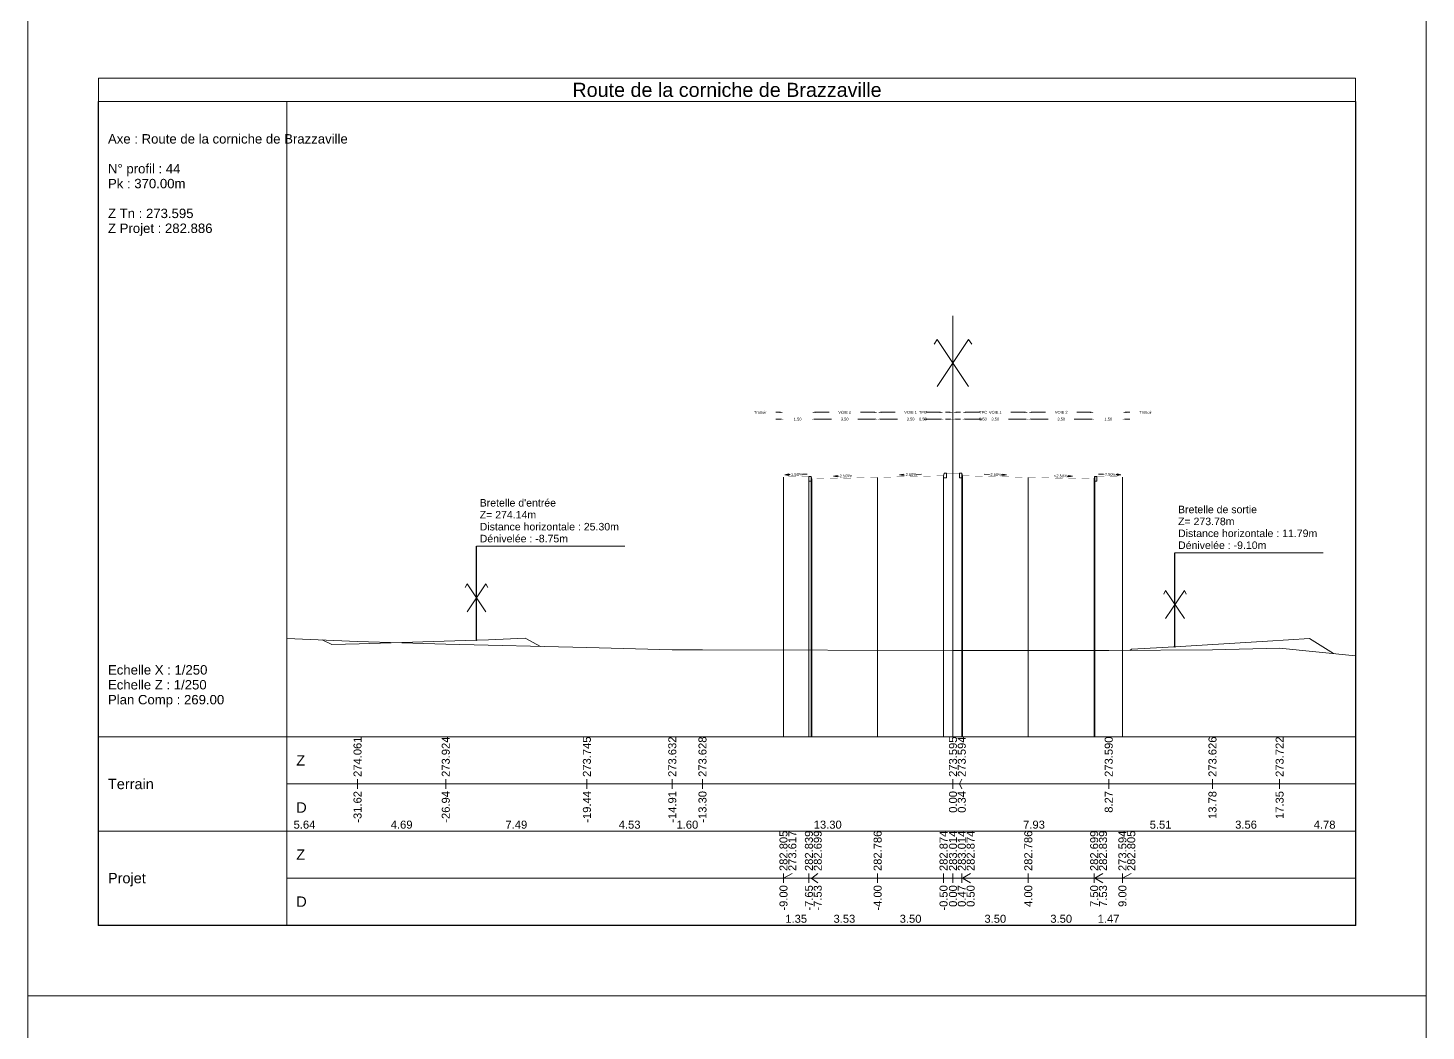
# Model space of a CAD drawing. Extents: x 0 to 74, y -372 to 1003.
# Drawn here: x 0 to 74.2, y 507.8 to 561.1 of the extents above; entities that cross this region are included whole.
import ezdxf
from ezdxf.enums import TextEntityAlignment as Align

# ---------------------------------------------------------------- set-up
doc = ezdxf.new("R2010")
doc.units = 0
doc.header["$LTSCALE"] = 2
doc.header["$PDSIZE"] = -0.004
doc.layers.get('0').update_dxf_attribs({"lineweight": 0})
for name, color, linetype, lineweight in [('Route - Profils type - Content session name', 7, 'Continuous', 0), ('Route - Profils type - PT SC CHAU TROTTOIR', 5, 'Continuous', 0), ('Route - Route de la corniche de Brazzaville - PT - Cadre_P44', 7, 'Continuous', 0), ('Route - Route de la corniche de Brazzaville - PT - Terrain_P44', 5, 'Continuous', 0)]:
    doc.layers.add(name, color=color, linetype=linetype, lineweight=lineweight)
doc.styles.add('CadreTitre', font='arial.ttf', dxfattribs={"height": 0.003})
doc.styles.add('Cotation', font='arial.ttf')
doc.styles.add('CoteHor', font='arial.ttf', dxfattribs={"height": 0.0022})
doc.styles.add('CoteHorA', font='arial.ttf', dxfattribs={"height": 0.0022})
doc.styles.add('CoteTitre', font='arial.ttf', dxfattribs={"height": 0.0017})
doc.styles.add('CoteTitreA', font='arial.ttf', dxfattribs={"height": 0.0017})
doc.styles.add('CoteVert', font='arial.ttf', dxfattribs={"height": 0.0017})
doc.styles.add('CoteVertA', font='arial.ttf', dxfattribs={"height": 0.0017})
doc.styles.add('Multi Axes', font='arial.ttf', dxfattribs={"height": 0.4})
doc.styles.add('ProfilCartouche', font='arial.ttf', dxfattribs={"height": 0.002})
doc.dimstyles.new('BRAZZAVILLE', dxfattribs={"dimtxt": 0.15, "dimasz": 0.2, "dimexe": 0.5, "dimexo": 0.5, "dimgap": 0.5, "dimtad": 0, "dimzin": 0, "dimdsep": 46, "dimtxsty": 'Cotation', "dimsah": 1, "dimcen": 0.1, "dimse1": 1, "dimse2": 1, "dimclrd": 1, "dimclre": 256, "dimclrt": 1, "dimaunit": 2, "dimazin": 0, "dimtfac": 1, "dimtdec": 4, "dimtofl": 0, "dimtmove": 0, "dimatfit": 1, "dimfxl": 1, "dimtolj": 1, "dimtzin": 0, "dimlwd": 0, "dimlwe": 0, "dimarcsym": 0})
doc.dimstyles.get("Standard").update_dxf_attribs({"dimtxt": 0.18, "dimasz": 0.18, "dimexe": 0.18, "dimexo": 0.0625, "dimgap": 0.09, "dimtad": 0, "dimtih": 1, "dimtoh": 1, "dimdec": 4, "dimzin": 0, "dimdsep": 46, "dimtxsty": 'Standard', "dimcen": 0.09, "dimadec": 0, "dimazin": 0, "dimtfac": 1, "dimtdec": 4, "dimtofl": 0, "dimtmove": 0, "dimatfit": 3, "dimfxl": 1, "dimtolj": 1, "dimtzin": 0, "dimarcsym": 0})

# ---------------------------------------------------------------- blocks, each defined once
blk = doc.blocks.new('*D243')
at = {"layer": 'Defpoints', "color": 0, "transparency": 16777216}
for p in [(48.625, 540.306), (48.625, 540.302), (49.125, 537.306)]:
    blk.add_point(p, dxfattribs=at)
at = {"layer": 'Route - Profils type - PT SC CHAU TROTTOIR', "color": 1, "lineweight": 0, "transparency": 16777216}
for p, q in [((48.425, 540.302), (48.225, 540.302)), ((49.325, 540.302), (49.525, 540.302))]:
    blk.add_line(p, q, dxfattribs=at)
at = {"layer": 'Route - Profils type - PT SC CHAU TROTTOIR', "color": 1, "transparency": 16777216}
for points in [[(48.425, 540.335), (48.425, 540.269), (48.625, 540.302)], [(49.325, 540.335), (49.325, 540.269), (49.125, 540.302)]]:
    blk.add_solid(points, dxfattribs=at)
at = {"layer": 'Route - Profils type - PT SC CHAU TROTTOIR', "color": 1, "transparency": 16777216, "insert": (47.53, 540.302), "char_height": 0.15, "attachment_point": 5, "style": 'Cotation'}
blk.add_mtext('\\A1;0.50', dxfattribs=at)
blk = doc.blocks.new('*D244')
at = {"layer": 'Defpoints', "color": 0, "transparency": 16777216}
for p in [(45.125, 540.306), (45.125, 540.302), (48.625, 540.306)]:
    blk.add_point(p, dxfattribs=at)
at = {"layer": 'Route - Profils type - PT SC CHAU TROTTOIR', "color": 1, "lineweight": 0, "transparency": 16777216}
for p, q in [((45.325, 540.302), (46.18, 540.302)), ((48.425, 540.302), (47.57, 540.302))]:
    blk.add_line(p, q, dxfattribs=at)
at = {"layer": 'Route - Profils type - PT SC CHAU TROTTOIR', "color": 1, "transparency": 16777216}
for points in [[(45.325, 540.335), (45.325, 540.269), (45.125, 540.302)], [(48.425, 540.335), (48.425, 540.269), (48.625, 540.302)]]:
    blk.add_solid(points, dxfattribs=at)
at = {"layer": 'Route - Profils type - PT SC CHAU TROTTOIR', "color": 1, "transparency": 16777216, "insert": (46.875, 540.302), "char_height": 0.15, "attachment_point": 5, "style": 'Cotation'}
blk.add_mtext('\\A1;3.50', dxfattribs=at)
blk = doc.blocks.new('*D245')
at = {"layer": 'Defpoints', "color": 0, "transparency": 16777216}
for p in [(41.625, 540.306), (41.625, 540.302), (45.125, 540.306)]:
    blk.add_point(p, dxfattribs=at)
at = {"layer": 'Route - Profils type - PT SC CHAU TROTTOIR', "color": 1, "lineweight": 0, "transparency": 16777216}
for p, q in [((41.825, 540.302), (42.68, 540.302)), ((44.925, 540.302), (44.07, 540.302))]:
    blk.add_line(p, q, dxfattribs=at)
at = {"layer": 'Route - Profils type - PT SC CHAU TROTTOIR', "color": 1, "transparency": 16777216}
for points in [[(41.825, 540.335), (41.825, 540.269), (41.625, 540.302)], [(44.925, 540.335), (44.925, 540.269), (45.125, 540.302)]]:
    blk.add_solid(points, dxfattribs=at)
at = {"layer": 'Route - Profils type - PT SC CHAU TROTTOIR', "color": 1, "transparency": 16777216, "insert": (43.375, 540.302), "char_height": 0.15, "attachment_point": 5, "style": 'Cotation'}
blk.add_mtext('\\A1;3.50', dxfattribs=at)
blk = doc.blocks.new('*D246')
at = {"layer": 'Defpoints', "color": 0, "transparency": 16777216}
for p in [(40.125, 540.306), (40.125, 540.302), (41.625, 540.306)]:
    blk.add_point(p, dxfattribs=at)
at = {"layer": 'Route - Profils type - PT SC CHAU TROTTOIR', "color": 1, "lineweight": 0, "transparency": 16777216}
for p, q in [((39.925, 540.302), (39.725, 540.302)), ((41.825, 540.302), (42.025, 540.302))]:
    blk.add_line(p, q, dxfattribs=at)
at = {"layer": 'Route - Profils type - PT SC CHAU TROTTOIR', "color": 1, "transparency": 16777216}
for points in [[(39.925, 540.335), (39.925, 540.269), (40.125, 540.302)], [(41.825, 540.335), (41.825, 540.269), (41.625, 540.302)]]:
    blk.add_solid(points, dxfattribs=at)
at = {"layer": 'Route - Profils type - PT SC CHAU TROTTOIR', "color": 1, "transparency": 16777216, "insert": (40.875, 540.302), "char_height": 0.15, "attachment_point": 5, "style": 'Cotation'}
blk.add_mtext('\\A1;1.50', dxfattribs=at)
blk = doc.blocks.new('*D247')
at = {"layer": 'Defpoints', "color": 0, "transparency": 16777216}
for p in [(48.625, 540.665), (48.625, 540.106), (49.125, 537.306)]:
    blk.add_point(p, dxfattribs=at)
at = {"layer": 'Route - Profils type - PT SC CHAU TROTTOIR', "color": 1, "lineweight": 0, "transparency": 16777216}
for p, q in [((48.425, 540.665), (48.225, 540.665)), ((49.325, 540.665), (49.525, 540.665))]:
    blk.add_line(p, q, dxfattribs=at)
at = {"layer": 'Route - Profils type - PT SC CHAU TROTTOIR', "color": 1, "transparency": 16777216}
for points in [[(48.425, 540.699), (48.425, 540.632), (48.625, 540.665)], [(49.325, 540.699), (49.325, 540.632), (49.125, 540.665)]]:
    blk.add_solid(points, dxfattribs=at)
at = {"layer": 'Route - Profils type - PT SC CHAU TROTTOIR', "color": 1, "transparency": 16777216, "insert": (47.522, 540.665), "char_height": 0.15, "attachment_point": 5, "style": 'Cotation'}
blk.add_mtext('\\A1;TPC', dxfattribs=at)
blk = doc.blocks.new('*D248')
at = {"layer": 'Defpoints', "color": 0, "transparency": 16777216}
for p in [(45.125, 540.665), (45.125, 540.306), (48.625, 540.106)]:
    blk.add_point(p, dxfattribs=at)
at = {"layer": 'Route - Profils type - PT SC CHAU TROTTOIR', "color": 1, "lineweight": 0, "transparency": 16777216}
for p, q in [((45.325, 540.665), (46.057, 540.665)), ((48.425, 540.665), (47.693, 540.665))]:
    blk.add_line(p, q, dxfattribs=at)
at = {"layer": 'Route - Profils type - PT SC CHAU TROTTOIR', "color": 1, "transparency": 16777216}
for points in [[(45.325, 540.699), (45.325, 540.632), (45.125, 540.665)], [(48.425, 540.699), (48.425, 540.632), (48.625, 540.665)]]:
    blk.add_solid(points, dxfattribs=at)
at = {"layer": 'Route - Profils type - PT SC CHAU TROTTOIR', "color": 1, "transparency": 16777216, "insert": (46.875, 540.665), "char_height": 0.15, "attachment_point": 5, "style": 'Cotation'}
blk.add_mtext('\\A1;VOIE 1', dxfattribs=at)
blk = doc.blocks.new('*D249')
at = {"layer": 'Defpoints', "color": 0, "transparency": 16777216}
for p in [(41.625, 540.665), (41.625, 540.306), (45.125, 540.306)]:
    blk.add_point(p, dxfattribs=at)
at = {"layer": 'Route - Profils type - PT SC CHAU TROTTOIR', "color": 1, "lineweight": 0, "transparency": 16777216}
for p, q in [((41.825, 540.665), (42.543, 540.665)), ((44.925, 540.665), (44.207, 540.665))]:
    blk.add_line(p, q, dxfattribs=at)
at = {"layer": 'Route - Profils type - PT SC CHAU TROTTOIR', "color": 1, "transparency": 16777216}
for points in [[(41.825, 540.699), (41.825, 540.632), (41.625, 540.665)], [(44.925, 540.699), (44.925, 540.632), (45.125, 540.665)]]:
    blk.add_solid(points, dxfattribs=at)
at = {"layer": 'Route - Profils type - PT SC CHAU TROTTOIR', "color": 1, "transparency": 16777216, "insert": (43.375, 540.665), "char_height": 0.15, "attachment_point": 5, "style": 'Cotation'}
blk.add_mtext('\\A1;VOIE 2', dxfattribs=at)
blk = doc.blocks.new('*D250')
at = {"layer": 'Defpoints', "color": 0, "transparency": 16777216}
for p in [(40.125, 540.665), (40.125, 540.306), (41.625, 540.306)]:
    blk.add_point(p, dxfattribs=at)
at = {"layer": 'Route - Profils type - PT SC CHAU TROTTOIR', "color": 1, "lineweight": 0, "transparency": 16777216}
for p, q in [((39.925, 540.665), (39.725, 540.665)), ((41.825, 540.665), (42.025, 540.665))]:
    blk.add_line(p, q, dxfattribs=at)
at = {"layer": 'Route - Profils type - PT SC CHAU TROTTOIR', "color": 1, "transparency": 16777216}
for points in [[(39.925, 540.699), (39.925, 540.632), (40.125, 540.665)], [(41.825, 540.699), (41.825, 540.632), (41.625, 540.665)]]:
    blk.add_solid(points, dxfattribs=at)
at = {"layer": 'Route - Profils type - PT SC CHAU TROTTOIR', "color": 1, "transparency": 16777216, "insert": (38.894, 540.665), "char_height": 0.15, "attachment_point": 5, "style": 'Cotation'}
blk.add_mtext('\\A1;Trottoir', dxfattribs=at)
blk = doc.blocks.new('MENSURA_COTEPENTE_81')
at = {"layer": 'Route - Profils type - PT SC CHAU TROTTOIR', "linetype": 'Continuous', "lineweight": 0}
blk.add_hatch(color=1, dxfattribs=at).paths.add_polyline_path([(0.18593, -1.98944), (0.18513, -1.98932), (0.18592, -1.98916)])
at = {"layer": 'Route - Profils type - PT SC CHAU TROTTOIR', "color": 1, "linetype": 'Continuous', "lineweight": 0}
for p, q in [((0.18592, -1.9893), (0.18616, -1.98929)), ((0.18881, -1.98923), (0.18985, -1.9892))]:
    blk.add_line(p, q, dxfattribs=at)
at = {"layer": 'Route - Profils type - PT SC CHAU TROTTOIR', "color": 1, "linetype": 'Continuous', "lineweight": 0, "flags": 128}
blk.add_lwpolyline([(0.18593, -1.98944), (0.18513, -1.98932), (0.18592, -1.98916), (0.18593, -1.98944)], close=True, dxfattribs=at)
at = {"layer": 'Route - Profils type - PT SC CHAU TROTTOIR', "color": 1, "style": 'Cotation'}
blk.add_text('-2.50%', height=0.0006, rotation=-358.5679, dxfattribs=at).set_placement((0.18749, -1.98926), align=Align.MIDDLE_CENTER)
blk = doc.blocks.new('MENSURA_COTEPENTE_82')
at = {"layer": 'Route - Profils type - PT SC CHAU TROTTOIR', "linetype": 'Continuous', "lineweight": 0}
blk.add_hatch(color=1, dxfattribs=at).paths.add_polyline_path([(0.17193, -1.98972), (0.17112, -1.9896), (0.17192, -1.98944)])
at = {"layer": 'Route - Profils type - PT SC CHAU TROTTOIR', "color": 1, "linetype": 'Continuous', "lineweight": 0}
for p, q in [((0.17192, -1.98958), (0.17216, -1.98958)), ((0.17481, -1.98951), (0.17492, -1.98951))]:
    blk.add_line(p, q, dxfattribs=at)
at = {"layer": 'Route - Profils type - PT SC CHAU TROTTOIR', "color": 1, "linetype": 'Continuous', "lineweight": 0, "flags": 128}
blk.add_lwpolyline([(0.17193, -1.98972), (0.17112, -1.9896), (0.17192, -1.98944), (0.17193, -1.98972)], close=True, dxfattribs=at)
at = {"layer": 'Route - Profils type - PT SC CHAU TROTTOIR', "color": 1, "style": 'Cotation'}
blk.add_text('-2.50%', height=0.0006, rotation=-358.5679, dxfattribs=at).set_placement((0.17349, -1.98954), align=Align.MIDDLE_CENTER)
blk = doc.blocks.new('MENSURA_COTEPENTE_83')
at = {"layer": 'Route - Profils type - PT SC CHAU TROTTOIR', "linetype": 'Continuous', "lineweight": 0}
blk.add_hatch(color=1, dxfattribs=at).paths.add_polyline_path([(0.16163, -1.98942), (0.16082, -1.98929), (0.16162, -1.98913)])
at = {"layer": 'Route - Profils type - PT SC CHAU TROTTOIR', "color": 1, "linetype": 'Continuous', "lineweight": 0}
for p, q in [((0.16162, -1.98927), (0.16186, -1.98927)), ((0.16451, -1.9892), (0.16555, -1.98918))]:
    blk.add_line(p, q, dxfattribs=at)
at = {"layer": 'Route - Profils type - PT SC CHAU TROTTOIR', "color": 1, "linetype": 'Continuous', "lineweight": 0, "flags": 128}
blk.add_lwpolyline([(0.16163, -1.98942), (0.16082, -1.98929), (0.16162, -1.98913), (0.16163, -1.98942)], close=True, dxfattribs=at)
at = {"layer": 'Route - Profils type - PT SC CHAU TROTTOIR', "color": 1, "style": 'Cotation'}
blk.add_text('-2.50%', height=0.0006, rotation=-358.5679, dxfattribs=at).set_placement((0.16319, -1.98924), align=Align.MIDDLE_CENTER)
blk = doc.blocks.new('T2__mirroredMSX', base_point=(-6.713, 11.473))
at = {"linetype": 'Continuous', "flags": 128}
blk.add_lwpolyline([(-6.837, 11.703), (-6.863, 11.583), (-6.863, 11.473), (-6.713, 11.473), (-6.713, 11.723), (-6.818, 11.719, 0.339869)], format="xyb", close=True, dxfattribs=at)
blk = doc.blocks.new('T2', base_point=(-6.713, 11.473))
at = {"linetype": 'Continuous', "flags": 128}
blk.add_lwpolyline([(-6.837, 11.703), (-6.863, 11.583), (-6.863, 11.473), (-6.713, 11.473), (-6.713, 11.723), (-6.818, 11.719, 0.339869)], format="xyb", close=True, dxfattribs=at)
blk = doc.blocks.new('*D254')
at = {"layer": 'Defpoints', "color": 0, "transparency": 16777216}
for p in [(49.625, 540.306), (49.625, 540.302), (49.125, 537.306)]:
    blk.add_point(p, dxfattribs=at)
at = {"layer": 'Route - Profils type - PT SC CHAU TROTTOIR', "color": 1, "lineweight": 0, "transparency": 16777216}
for p, q in [((48.925, 540.302), (48.725, 540.302)), ((49.825, 540.302), (50.025, 540.302))]:
    blk.add_line(p, q, dxfattribs=at)
at = {"layer": 'Route - Profils type - PT SC CHAU TROTTOIR', "color": 1, "transparency": 16777216}
for points in [[(48.925, 540.335), (48.925, 540.269), (49.125, 540.302)], [(49.825, 540.335), (49.825, 540.269), (49.625, 540.302)]]:
    blk.add_solid(points, dxfattribs=at)
at = {"layer": 'Route - Profils type - PT SC CHAU TROTTOIR', "color": 1, "transparency": 16777216, "insert": (50.72, 540.302), "char_height": 0.15, "attachment_point": 5, "style": 'Cotation'}
blk.add_mtext('\\A1;0.50', dxfattribs=at)
blk = doc.blocks.new('*D255')
at = {"layer": 'Defpoints', "color": 0, "transparency": 16777216}
for p in [(49.625, 540.306), (53.125, 540.306), (53.125, 540.302)]:
    blk.add_point(p, dxfattribs=at)
at = {"layer": 'Route - Profils type - PT SC CHAU TROTTOIR', "color": 1, "lineweight": 0, "transparency": 16777216}
for p, q in [((49.825, 540.302), (50.68, 540.302)), ((52.925, 540.302), (52.07, 540.302))]:
    blk.add_line(p, q, dxfattribs=at)
at = {"layer": 'Route - Profils type - PT SC CHAU TROTTOIR', "color": 1, "transparency": 16777216}
for points in [[(49.825, 540.335), (49.825, 540.269), (49.625, 540.302)], [(52.925, 540.335), (52.925, 540.269), (53.125, 540.302)]]:
    blk.add_solid(points, dxfattribs=at)
at = {"layer": 'Route - Profils type - PT SC CHAU TROTTOIR', "color": 1, "transparency": 16777216, "insert": (51.375, 540.302), "char_height": 0.15, "attachment_point": 5, "style": 'Cotation'}
blk.add_mtext('\\A1;3.50', dxfattribs=at)
blk = doc.blocks.new('*D256')
at = {"layer": 'Defpoints', "color": 0, "transparency": 16777216}
for p in [(53.125, 540.306), (56.625, 540.306), (56.625, 540.302)]:
    blk.add_point(p, dxfattribs=at)
at = {"layer": 'Route - Profils type - PT SC CHAU TROTTOIR', "color": 1, "lineweight": 0, "transparency": 16777216}
for p, q in [((53.325, 540.302), (54.18, 540.302)), ((56.425, 540.302), (55.57, 540.302))]:
    blk.add_line(p, q, dxfattribs=at)
at = {"layer": 'Route - Profils type - PT SC CHAU TROTTOIR', "color": 1, "transparency": 16777216}
for points in [[(53.325, 540.335), (53.325, 540.269), (53.125, 540.302)], [(56.425, 540.335), (56.425, 540.269), (56.625, 540.302)]]:
    blk.add_solid(points, dxfattribs=at)
at = {"layer": 'Route - Profils type - PT SC CHAU TROTTOIR', "color": 1, "transparency": 16777216, "insert": (54.875, 540.302), "char_height": 0.15, "attachment_point": 5, "style": 'Cotation'}
blk.add_mtext('\\A1;3.50', dxfattribs=at)
blk = doc.blocks.new('*D257')
at = {"layer": 'Defpoints', "color": 0, "transparency": 16777216}
for p in [(56.625, 540.306), (58.125, 540.306), (58.125, 540.302)]:
    blk.add_point(p, dxfattribs=at)
at = {"layer": 'Route - Profils type - PT SC CHAU TROTTOIR', "color": 1, "lineweight": 0, "transparency": 16777216}
for p, q in [((56.425, 540.302), (56.225, 540.302)), ((58.325, 540.302), (58.525, 540.302))]:
    blk.add_line(p, q, dxfattribs=at)
at = {"layer": 'Route - Profils type - PT SC CHAU TROTTOIR', "color": 1, "transparency": 16777216}
for points in [[(56.425, 540.335), (56.425, 540.269), (56.625, 540.302)], [(58.325, 540.335), (58.325, 540.269), (58.125, 540.302)]]:
    blk.add_solid(points, dxfattribs=at)
at = {"layer": 'Route - Profils type - PT SC CHAU TROTTOIR', "color": 1, "transparency": 16777216, "insert": (57.375, 540.302), "char_height": 0.15, "attachment_point": 5, "style": 'Cotation'}
blk.add_mtext('\\A1;1.50', dxfattribs=at)
blk = doc.blocks.new('*D258')
at = {"layer": 'Defpoints', "color": 0, "transparency": 16777216}
for p in [(49.625, 540.665), (49.625, 540.106), (49.125, 537.306)]:
    blk.add_point(p, dxfattribs=at)
at = {"layer": 'Route - Profils type - PT SC CHAU TROTTOIR', "color": 1, "lineweight": 0, "transparency": 16777216}
for p, q in [((48.925, 540.665), (48.725, 540.665)), ((49.825, 540.665), (50.025, 540.665))]:
    blk.add_line(p, q, dxfattribs=at)
at = {"layer": 'Route - Profils type - PT SC CHAU TROTTOIR', "color": 1, "transparency": 16777216}
for points in [[(48.925, 540.699), (48.925, 540.632), (49.125, 540.665)], [(49.825, 540.699), (49.825, 540.632), (49.625, 540.665)]]:
    blk.add_solid(points, dxfattribs=at)
at = {"layer": 'Route - Profils type - PT SC CHAU TROTTOIR', "color": 1, "transparency": 16777216, "insert": (50.728, 540.665), "char_height": 0.15, "attachment_point": 5, "style": 'Cotation'}
blk.add_mtext('\\A1;TPC', dxfattribs=at)
blk = doc.blocks.new('*D259')
at = {"layer": 'Defpoints', "color": 0, "transparency": 16777216}
for p in [(53.125, 540.665), (49.625, 540.106), (53.125, 540.306)]:
    blk.add_point(p, dxfattribs=at)
at = {"layer": 'Route - Profils type - PT SC CHAU TROTTOIR', "color": 1, "lineweight": 0, "transparency": 16777216}
for p, q in [((49.825, 540.665), (50.557, 540.665)), ((52.925, 540.665), (52.193, 540.665))]:
    blk.add_line(p, q, dxfattribs=at)
at = {"layer": 'Route - Profils type - PT SC CHAU TROTTOIR', "color": 1, "transparency": 16777216}
for points in [[(49.825, 540.699), (49.825, 540.632), (49.625, 540.665)], [(52.925, 540.699), (52.925, 540.632), (53.125, 540.665)]]:
    blk.add_solid(points, dxfattribs=at)
at = {"layer": 'Route - Profils type - PT SC CHAU TROTTOIR', "color": 1, "transparency": 16777216, "insert": (51.375, 540.665), "char_height": 0.15, "attachment_point": 5, "style": 'Cotation'}
blk.add_mtext('\\A1;VOIE 1', dxfattribs=at)
blk = doc.blocks.new('*D260')
at = {"layer": 'Defpoints', "color": 0, "transparency": 16777216}
for p in [(56.625, 540.665), (53.125, 540.306), (56.625, 540.306)]:
    blk.add_point(p, dxfattribs=at)
at = {"layer": 'Route - Profils type - PT SC CHAU TROTTOIR', "color": 1, "lineweight": 0, "transparency": 16777216}
for p, q in [((53.325, 540.665), (54.043, 540.665)), ((56.425, 540.665), (55.707, 540.665))]:
    blk.add_line(p, q, dxfattribs=at)
at = {"layer": 'Route - Profils type - PT SC CHAU TROTTOIR', "color": 1, "transparency": 16777216}
for points in [[(53.325, 540.699), (53.325, 540.632), (53.125, 540.665)], [(56.425, 540.699), (56.425, 540.632), (56.625, 540.665)]]:
    blk.add_solid(points, dxfattribs=at)
at = {"layer": 'Route - Profils type - PT SC CHAU TROTTOIR', "color": 1, "transparency": 16777216, "insert": (54.875, 540.665), "char_height": 0.15, "attachment_point": 5, "style": 'Cotation'}
blk.add_mtext('\\A1;VOIE 2', dxfattribs=at)
blk = doc.blocks.new('*D261')
at = {"layer": 'Defpoints', "color": 0, "transparency": 16777216}
for p in [(58.125, 540.665), (56.625, 540.306), (58.125, 540.306)]:
    blk.add_point(p, dxfattribs=at)
at = {"layer": 'Route - Profils type - PT SC CHAU TROTTOIR', "color": 1, "lineweight": 0, "transparency": 16777216}
for p, q in [((56.425, 540.665), (56.225, 540.665)), ((58.325, 540.665), (58.525, 540.665))]:
    blk.add_line(p, q, dxfattribs=at)
at = {"layer": 'Route - Profils type - PT SC CHAU TROTTOIR', "color": 1, "transparency": 16777216}
for points in [[(56.425, 540.699), (56.425, 540.632), (56.625, 540.665)], [(58.325, 540.699), (58.325, 540.632), (58.125, 540.665)]]:
    blk.add_solid(points, dxfattribs=at)
at = {"layer": 'Route - Profils type - PT SC CHAU TROTTOIR', "color": 1, "transparency": 16777216, "insert": (59.356, 540.665), "char_height": 0.15, "attachment_point": 5, "style": 'Cotation'}
blk.add_mtext('\\A1;Trottoir', dxfattribs=at)
blk = doc.blocks.new('MENSURA_COTEPENTE_84')
at = {"layer": 'Route - Profils type - PT SC CHAU TROTTOIR', "linetype": 'Continuous', "lineweight": 0}
blk.add_hatch(color=1, dxfattribs=at).paths.add_polyline_path([(0.20707, -1.98944), (0.20787, -1.98932), (0.20708, -1.98916)])
at = {"layer": 'Route - Profils type - PT SC CHAU TROTTOIR', "color": 1, "linetype": 'Continuous', "lineweight": 0}
for p, q in [((0.20419, -1.98923), (0.20315, -1.9892)), ((0.20708, -1.9893), (0.20684, -1.98929))]:
    blk.add_line(p, q, dxfattribs=at)
at = {"layer": 'Route - Profils type - PT SC CHAU TROTTOIR', "color": 1, "linetype": 'Continuous', "lineweight": 0, "flags": 128}
blk.add_lwpolyline([(0.20707, -1.98944), (0.20787, -1.98932), (0.20708, -1.98916), (0.20707, -1.98944)], close=True, dxfattribs=at)
at = {"layer": 'Route - Profils type - PT SC CHAU TROTTOIR', "color": 1, "style": 'Cotation'}
blk.add_text('-2.50%', height=0.0006, rotation=358.5679, dxfattribs=at).set_placement((0.20551, -1.98926), align=Align.MIDDLE_CENTER)
blk = doc.blocks.new('MENSURA_COTEPENTE_85')
at = {"layer": 'Route - Profils type - PT SC CHAU TROTTOIR', "linetype": 'Continuous', "lineweight": 0}
blk.add_hatch(color=1, dxfattribs=at).paths.add_polyline_path([(0.22107, -1.98972), (0.22188, -1.9896), (0.22108, -1.98944)])
at = {"layer": 'Route - Profils type - PT SC CHAU TROTTOIR', "color": 1, "linetype": 'Continuous', "lineweight": 0}
for p, q in [((0.21819, -1.98951), (0.21808, -1.98951)), ((0.22108, -1.98958), (0.22084, -1.98958))]:
    blk.add_line(p, q, dxfattribs=at)
at = {"layer": 'Route - Profils type - PT SC CHAU TROTTOIR', "color": 1, "linetype": 'Continuous', "lineweight": 0, "flags": 128}
blk.add_lwpolyline([(0.22107, -1.98972), (0.22188, -1.9896), (0.22108, -1.98944), (0.22107, -1.98972)], close=True, dxfattribs=at)
at = {"layer": 'Route - Profils type - PT SC CHAU TROTTOIR', "color": 1, "style": 'Cotation'}
blk.add_text('-2.50%', height=0.0006, rotation=358.5679, dxfattribs=at).set_placement((0.21951, -1.98954), align=Align.MIDDLE_CENTER)
blk = doc.blocks.new('MENSURA_COTEPENTE_86')
at = {"layer": 'Route - Profils type - PT SC CHAU TROTTOIR', "linetype": 'Continuous', "lineweight": 0}
blk.add_hatch(color=1, dxfattribs=at).paths.add_polyline_path([(0.23137, -1.98942), (0.23218, -1.98929), (0.23138, -1.98913)])
at = {"layer": 'Route - Profils type - PT SC CHAU TROTTOIR', "color": 1, "linetype": 'Continuous', "lineweight": 0}
for p, q in [((0.22849, -1.9892), (0.22745, -1.98918)), ((0.23138, -1.98927), (0.23114, -1.98927))]:
    blk.add_line(p, q, dxfattribs=at)
at = {"layer": 'Route - Profils type - PT SC CHAU TROTTOIR', "color": 1, "linetype": 'Continuous', "lineweight": 0, "flags": 128}
blk.add_lwpolyline([(0.23137, -1.98942), (0.23218, -1.98929), (0.23138, -1.98913), (0.23137, -1.98942)], close=True, dxfattribs=at)
at = {"layer": 'Route - Profils type - PT SC CHAU TROTTOIR', "color": 1, "style": 'Cotation'}
blk.add_text('-2.50%', height=0.0006, rotation=358.5679, dxfattribs=at).set_placement((0.22981, -1.98924), align=Align.MIDDLE_CENTER)
blk = doc.blocks.new('MENSURA_LEADER87', base_point=(0.24367, -2.00586))
at = {"layer": 'Route - Profils type - Content session name'}
blk.add_line((0.24367, -2.00586), (0.27514, -2.00586), dxfattribs=at)
at = {"layer": 'Route - Profils type - Content session name', "style": 'Multi Axes'}
for s, p in [('Bretelle de sortie', (0.24433, -1.99586)), ('Z= 273.78m', (0.24433, -1.9984)), ('Distance horizontale : 11.79m', (0.24433, -2.00093)), ('Dénivelée : -9.10m', (0.24433, -2.00346))]:
    blk.add_text(s, height=0.0016, dxfattribs=at).set_placement(p, align=Align.TOP_LEFT)
blk = doc.blocks.new('MENSURA_LEADER88', base_point=(0.0953, -2.00445))
at = {"layer": 'Route - Profils type - Content session name'}
blk.add_line((0.0953, -2.00445), (0.12677, -2.00445), dxfattribs=at)
at = {"layer": 'Route - Profils type - Content session name', "style": 'Multi Axes'}
for s, p in [("Bretelle d'entrée", (0.09597, -1.99445)), ('Z= 274.14m', (0.09597, -1.99698)), ('Distance horizontale : 25.30m', (0.09597, -1.99952)), ('Dénivelée : -8.75m', (0.09597, -2.00205))]:
    blk.add_text(s, height=0.0016, dxfattribs=at).set_placement(p, align=Align.TOP_LEFT)

msp = doc.modelspace()

# ---------------------------------------------------------------- linework, layer by layer
at = {"flags": 128}
for points in [[(0, 509.67), (0, 562.17), (74.25, 562.17), (74.25, 509.67)], [(3.75, 513.42), (3.75, 558.42), (70.5, 558.42), (70.5, 513.42)], [(0, 457.17), (0, 509.67), (74.25, 509.67), (74.25, 457.17)]]:
    msp.add_lwpolyline(points, close=True, dxfattribs=at)
at = {"layer": 'Route - Profils type - Content session name'}
for p, q in [((23.825, 528.557), (23.825, 532.057)), ((60.916, 528.204), (60.916, 531.704)), ((23.225, 531.357), (23.325, 531.557)), ((23.325, 531.557), (24.325, 530.057)), ((24.325, 531.557), (23.325, 530.057)), ((24.425, 531.357), (24.325, 531.557)), ((60.316, 531.004), (60.416, 531.204)), ((60.416, 531.204), (61.416, 529.704)), ((61.416, 531.204), (60.416, 529.704)), ((61.516, 531.004), (61.416, 531.204))]:
    msp.add_line(p, q, dxfattribs=at)
at = {"layer": 'Route - Profils type - Content session name', "color": 251, "linetype": 'Continuous', "flags": 128}
for points in [[(15.627, 528.569), (16.134, 528.324), (17.584, 528.363), (23.8, 528.56), (23.825, 528.557), (24.45, 528.585), (26.399, 528.661), (27.227, 528.224)], [(58.513, 528.018), (58.606, 528.074), (60.274, 528.173), (60.83, 528.206), (60.916, 528.204), (65.834, 528.507), (68.054, 528.641), (69.344, 527.843)]]:
    msp.add_lwpolyline(points, dxfattribs=at)
at = {"layer": 'Route - Profils type - Content session name'}
for p in [(23.825, 528.557), (60.916, 528.204)]:
    msp.add_point(p, dxfattribs=at)
at = {"layer": 'Route - Profils type - PT SC CHAU TROTTOIR', "color": 1, "linetype": 'Continuous', "flags": 128}
for points in [[(49.125, 537.434, 0.01, 0.01, 0), (48.775, 537.434, 0.01, 0.01, 0), (48.655, 537.434, 0.01, 0.01, 0), (48.625, 537.294, 0.01, 0.01, 0), (45.125, 537.206, 0.01, 0.01, 0), (41.625, 537.119, 0.01, 0.01, 0), (41.595, 537.259, 0.01, 0.01, 0), (41.475, 537.259, 0.01, 0.01, 0), (40.125, 537.225, 0.01, 0.01, 0), (40.125, 528.037, 0.01, 0.01, 0)], [(49.125, 537.434, 0.01, 0.01, 0), (49.475, 537.434, 0.01, 0.01, 0), (49.595, 537.434, 0.01, 0.01, 0), (49.625, 537.294, 0.01, 0.01, 0), (53.125, 537.206, 0.01, 0.01, 0), (56.625, 537.119, 0.01, 0.01, 0), (56.655, 537.259, 0.01, 0.01, 0), (56.775, 537.259, 0.01, 0.01, 0), (58.125, 537.225, 0.01, 0.01, 0), (58.125, 528.014, 0.01, 0.01, 0)]]:
    msp.add_lwpolyline(points, format="xyseb", dxfattribs=at)
at = {"layer": 'Route - Route de la corniche de Brazzaville - PT - Cadre_P44', "color": 7, "linetype": 'Continuous'}
for p, q in [((13.75, 557.17), (13.75, 513.42)), ((49.125, 540.789), (49.125, 545.789)), ((48.125, 544.289), (48.292, 544.539)), ((49.958, 542.039), (48.292, 544.539)), ((48.292, 542.039), (49.958, 544.539)), ((50.125, 544.289), (49.958, 544.539)), ((49.125, 523.42), (49.125, 540.789)), ((40.125, 523.42), (40.125, 537.225)), ((40.125, 523.42), (40.125, 537.225)), ((41.475, 523.42), (41.475, 537.259)), ((41.475, 523.42), (41.475, 537.259)), ((41.595, 523.42), (41.595, 537.259)), ((41.625, 523.42), (41.625, 537.119)), ((45.125, 523.42), (45.125, 537.206)), ((45.125, 523.42), (45.125, 537.206)), ((48.625, 523.42), (48.625, 537.294)), ((48.625, 523.42), (48.625, 537.294)), ((49.125, 523.42), (49.125, 537.434)), ((49.125, 523.42), (49.125, 537.434)), ((49.595, 523.42), (49.595, 537.434)), ((49.595, 523.42), (49.595, 537.434)), ((49.625, 523.42), (49.625, 537.294)), ((49.625, 523.42), (49.625, 537.294)), ((53.125, 523.42), (53.125, 537.206)), ((53.125, 523.42), (53.125, 537.206)), ((56.625, 523.42), (56.625, 537.119)), ((56.625, 523.42), (56.625, 537.119)), ((56.655, 523.42), (56.655, 537.259)), ((56.655, 523.42), (56.655, 537.259)), ((58.125, 523.42), (58.125, 537.225)), ((40.125, 523.42), (40.125, 528.037)), ((58.125, 523.42), (58.125, 528.014)), ((58.125, 523.42), (58.125, 528.014)), ((70.5, 523.42), (3.75, 523.42)), ((70.5, 520.92), (13.75, 520.92)), ((70.5, 518.42), (3.75, 518.42)), ((70.5, 518.42), (3.75, 518.42)), ((70.5, 518.42), (3.75, 518.42)), ((70.5, 518.42), (3.75, 518.42)), ((70.5, 518.42), (3.75, 518.42)), ((70.5, 518.42), (3.75, 518.42)), ((70.5, 518.42), (3.75, 518.42)), ((40.125, 516.17), (40.125, 515.92)), ((40.593, 516.17), (40.125, 515.92)), ((41.475, 516.17), (41.475, 515.92)), ((41.943, 516.17), (41.625, 515.92)), ((45.125, 516.17), (45.125, 515.92)), ((48.625, 516.17), (48.625, 515.92)), ((49.125, 516.17), (49.125, 515.92)), ((49.595, 516.17), (49.595, 515.92)), ((50.063, 516.17), (49.625, 515.92)), ((53.125, 516.17), (53.125, 515.92)), ((56.625, 516.17), (56.625, 515.92)), ((57.093, 516.17), (56.655, 515.92)), ((58.125, 516.17), (58.125, 515.92)), ((58.593, 516.17), (58.125, 515.92)), ((70.5, 515.92), (13.75, 515.92)), ((40.125, 515.67), (40.125, 515.92)), ((41.475, 515.67), (41.475, 515.92)), ((41.943, 515.67), (41.595, 515.92)), ((45.125, 515.67), (45.125, 515.92)), ((48.625, 515.67), (48.625, 515.92)), ((49.125, 515.67), (49.125, 515.92)), ((49.595, 515.67), (49.595, 515.92)), ((50.063, 515.67), (49.625, 515.92)), ((53.125, 515.67), (53.125, 515.92)), ((56.625, 515.67), (56.625, 515.92)), ((57.093, 515.67), (56.655, 515.92)), ((58.125, 515.67), (58.125, 515.92)), ((70.5, 513.42), (3.75, 513.42)), ((70.5, 513.42), (3.75, 513.42)), ((70.5, 513.42), (3.75, 513.42)), ((70.5, 513.42), (3.75, 513.42)), ((70.5, 513.42), (3.75, 513.42)), ((70.5, 513.42), (3.75, 513.42))]:
    msp.add_line(p, q, dxfattribs=at)
at = {"layer": 'Route - Route de la corniche de Brazzaville - PT - Cadre_P44', "color": 114, "linetype": 'Continuous'}
for p, q in [((17.503, 521.17), (17.503, 520.92)), ((17.503, 520.67), (17.503, 520.92)), ((22.189, 521.17), (22.189, 520.92)), ((22.189, 520.67), (22.189, 520.92)), ((29.684, 521.17), (29.684, 520.92)), ((29.684, 520.67), (29.684, 520.92)), ((34.219, 521.17), (34.219, 520.92)), ((34.219, 520.67), (34.219, 520.92)), ((35.823, 521.17), (35.823, 520.92)), ((35.823, 520.67), (35.823, 520.92)), ((49.125, 521.17), (49.125, 520.92)), ((49.125, 520.67), (49.125, 520.92)), ((49.593, 521.17), (49.464, 520.92)), ((49.593, 520.67), (49.464, 520.92)), ((57.397, 521.17), (57.397, 520.92)), ((57.397, 520.67), (57.397, 520.92)), ((62.908, 521.17), (62.908, 520.92)), ((62.908, 520.67), (62.908, 520.92)), ((66.473, 521.17), (66.473, 520.92)), ((66.473, 520.67), (66.473, 520.92))]:
    msp.add_line(p, q, dxfattribs=at)
at = {"layer": 'Route - Route de la corniche de Brazzaville - PT - Cadre_P44', "flags": 128}
msp.add_lwpolyline([(3.737, 513.407), (3.737, 557.182), (70.513, 557.182), (70.513, 513.407)], close=True, dxfattribs=at)
at = {"layer": 'Route - Route de la corniche de Brazzaville - PT - Terrain_P44', "color": 114, "linetype": 'Continuous', "flags": 128}
msp.add_lwpolyline([(13.75, 528.657), (17.503, 528.481), (22.189, 528.344), (29.684, 528.165), (34.219, 528.052), (35.823, 528.048), (49.125, 528.015), (49.464, 528.014), (57.397, 528.01), (62.908, 528.046), (66.473, 528.142), (70.5, 527.722)], dxfattribs=at)
msp.add_lwpolyline([(13.75, 528.657), (17.503, 528.481), (22.189, 528.344), (29.684, 528.165), (34.219, 528.052), (35.823, 528.048), (49.125, 528.015), (49.464, 528.014), (57.397, 528.01), (62.908, 528.046), (66.473, 528.142), (70.5, 527.722)], dxfattribs=at)

# ---------------------------------------------------------------- block references
at = {"layer": 'Route - Profils type - Content session name', "xscale": 250, "yscale": 250, "zscale": 250}
for name, p in [('MENSURA_LEADER88', (23.825, 533.557)), ('MENSURA_LEADER87', (60.916, 533.204))]:
    msp.add_blockref(name, p, dxfattribs=at)
at = {"layer": 'Route - Profils type - PT SC CHAU TROTTOIR', "xscale": 250, "yscale": 250, "zscale": 250}
for name in ['MENSURA_COTEPENTE_83', 'MENSURA_COTEPENTE_82', 'MENSURA_COTEPENTE_81', 'MENSURA_COTEPENTE_84', 'MENSURA_COTEPENTE_85', 'MENSURA_COTEPENTE_86']:
    msp.add_blockref(name, (0, 1034.67), dxfattribs=at)
at = {"layer": 'Route - Profils type - PT SC CHAU TROTTOIR', "xscale": -1, "zscale": 250}
for p in [(41.475, 537.009), (49.475, 537.184)]:
    msp.add_blockref('T2__mirroredMSX', p, dxfattribs=at)
at = {"layer": 'Route - Profils type - PT SC CHAU TROTTOIR', "zscale": 250}
for p in [(48.775, 537.184), (56.775, 537.009)]:
    msp.add_blockref('T2', p, dxfattribs=at)

# ---------------------------------------------------------------- texts
at = {"color": 7, "style": 'CadreTitre'}
msp.add_text('Route de la corniche de Brazzaville', height=0.75, dxfattribs=at).set_placement((37.125, 558.17), align=Align.TOP_CENTER)
at = {"style": 'ProfilCartouche'}
for s, p in [('Axe : Route de la corniche de Brazzaville', (4.25, 555.191)), ('N° profil : 44', (4.25, 553.607)), ('Pk : 370.00m', (4.25, 552.816)), ('Z Tn : 273.595', (4.25, 551.232)), ('Z Projet : 282.886', (4.25, 550.441)), ('Echelle X : 1/250', (4.25, 526.983)), ('Echelle Z : 1/250', (4.25, 526.191)), ('Plan Comp : 269.00', (4.25, 525.399))]:
    msp.add_text(s, height=0.5, dxfattribs=at).set_placement(p, align=Align.MIDDLE_LEFT)
at = {"layer": 'Route - Route de la corniche de Brazzaville - PT - Cadre_P44', "color": 114, "style": 'CoteVert'}
for s, p in [('274.061', (17.503, 521.295)), ('273.924', (22.189, 521.295)), ('273.745', (29.684, 521.295)), ('273.632', (34.219, 521.295)), ('273.628', (35.823, 521.295)), ('273.595', (49.125, 521.295)), ('273.594', (49.593, 521.295)), ('273.590', (57.397, 521.295)), ('273.626', (62.908, 521.295)), ('273.722', (66.473, 521.295))]:
    msp.add_text(s, height=0.425, rotation=90, dxfattribs=at).set_placement(p, align=Align.MIDDLE_LEFT)
at = {"layer": 'Route - Route de la corniche de Brazzaville - PT - Cadre_P44', "color": 114, "style": 'CoteHor'}
for s, p in [('Z', (14.25, 522.17)), ('Terrain', (4.25, 520.92)), ('D', (14.25, 519.67))]:
    msp.add_text(s, height=0.55, dxfattribs=at).set_placement(p, align=Align.MIDDLE_LEFT)
at = {"layer": 'Route - Route de la corniche de Brazzaville - PT - Cadre_P44', "color": 114, "style": 'CoteVert'}
for s, p in [('-31.62', (17.503, 520.545)), ('-26.94', (22.189, 520.545)), ('-19.44', (29.684, 520.545)), ('-14.91', (34.219, 520.545)), ('-13.30', (35.823, 520.545)), ('0.00', (49.125, 520.545)), ('0.34', (49.593, 520.545)), ('8.27', (57.397, 520.545)), ('13.78', (62.908, 520.545)), ('17.35', (66.473, 520.545))]:
    msp.add_text(s, height=0.425, rotation=90, dxfattribs=at).set_placement(p, align=Align.MIDDLE_RIGHT)
at = {"layer": 'Route - Route de la corniche de Brazzaville - PT - Cadre_P44', "color": 114, "style": 'CoteTitre'}
for s, p in [('5.64', (14.685, 518.42)), ('4.69', (19.846, 518.42)), ('7.49', (25.937, 518.42)), ('4.53', (31.952, 518.42)), ('1.60', (35.021, 518.42)), ('13.30', (42.474, 518.42)), ('7.93', (53.431, 518.42)), ('5.51', (60.153, 518.42)), ('3.56', (64.691, 518.42)), ('4.78', (68.863, 518.42))]:
    msp.add_text(s, height=0.425, dxfattribs=at).set_placement(p, align=Align.BOTTOM_CENTER)
at = {"layer": 'Route - Route de la corniche de Brazzaville - PT - Cadre_P44', "color": 7, "style": 'CoteVertA'}
for s, p in [('282.805', (40.125, 516.295)), ('273.617', (40.593, 516.295)), ('282.839', (41.475, 516.295)), ('282.699', (41.943, 516.295)), ('282.786', (45.125, 516.295)), ('282.874', (48.625, 516.295)), ('283.014', (49.125, 516.295)), ('283.014', (49.595, 516.295)), ('282.874', (50.063, 516.295)), ('282.786', (53.125, 516.295)), ('282.699', (56.625, 516.295)), ('282.839', (57.093, 516.295)), ('273.594', (58.125, 516.295)), ('282.805', (58.593, 516.295))]:
    msp.add_text(s, height=0.425, rotation=90, dxfattribs=at).set_placement(p, align=Align.MIDDLE_LEFT)
at = {"layer": 'Route - Route de la corniche de Brazzaville - PT - Cadre_P44', "color": 7, "style": 'CoteHorA'}
for s, p in [('Z', (14.25, 517.17)), ('Projet', (4.25, 515.92)), ('D', (14.25, 514.67))]:
    msp.add_text(s, height=0.55, dxfattribs=at).set_placement(p, align=Align.MIDDLE_LEFT)
at = {"layer": 'Route - Route de la corniche de Brazzaville - PT - Cadre_P44', "color": 7, "style": 'CoteVertA'}
for s, p in [('-9.00', (40.125, 515.545)), ('-7.65', (41.475, 515.545)), ('-7.53', (41.943, 515.545)), ('-4.00', (45.125, 515.545)), ('-0.50', (48.625, 515.545)), ('0.00', (49.125, 515.545)), ('0.47', (49.595, 515.545)), ('0.50', (50.063, 515.545)), ('4.00', (53.125, 515.545)), ('7.50', (56.625, 515.545)), ('7.53', (57.093, 515.545)), ('9.00', (58.125, 515.545))]:
    msp.add_text(s, height=0.425, rotation=90, dxfattribs=at).set_placement(p, align=Align.MIDDLE_RIGHT)
at = {"layer": 'Route - Route de la corniche de Brazzaville - PT - Cadre_P44', "color": 7, "style": 'CoteTitreA'}
for s, p in [('1.35', (40.8, 513.42)), ('3.53', (43.36, 513.42)), ('3.50', (46.875, 513.42)), ('3.50', (51.375, 513.42)), ('3.50', (54.875, 513.42)), ('1.47', (57.39, 513.42))]:
    msp.add_text(s, height=0.425, dxfattribs=at).set_placement(p, align=Align.BOTTOM_CENTER)

# ---------------------------------------------------------------- dimensions: what is measured, and where the dimension line sits
at = {"layer": 'Route - Profils type - PT SC CHAU TROTTOIR'}
for base, p1, p2, text, picture, middle in [((40.125, 540.665), (41.625, 540.306), (40.125, 540.306), 'Trottoir', '*D250', (38.894, 540.665)), ((41.625, 540.665), (45.125, 540.306), (41.625, 540.306), 'VOIE 2', '*D249', (43.375, 540.665)), ((45.125, 540.665), (48.625, 540.106), (45.125, 540.306), 'VOIE 1', '*D248', (46.875, 540.665)), ((48.625, 540.665), (49.125, 537.306), (48.625, 540.106), 'TPC', '*D247', (47.522, 540.665)), ((49.625, 540.665), (49.125, 537.306), (49.625, 540.106), 'TPC', '*D258', (50.728, 540.665)), ((53.125, 540.665), (49.625, 540.106), (53.125, 540.306), 'VOIE 1', '*D259', (51.375, 540.665)), ((56.625, 540.665), (53.125, 540.306), (56.625, 540.306), 'VOIE 2', '*D260', (54.875, 540.665)), ((58.125, 540.665), (56.625, 540.306), (58.125, 540.306), 'Trottoir', '*D261', (59.356, 540.665)), ((40.125, 540.302), (41.625, 540.306), (40.125, 540.306), '1.50', '*D246', (40.875, 540.302)), ((41.625, 540.302), (45.125, 540.306), (41.625, 540.306), '3.50', '*D245', (43.375, 540.302)), ((45.125, 540.302), (48.625, 540.306), (45.125, 540.306), '3.50', '*D244', (46.875, 540.302)), ((48.625, 540.302), (49.125, 537.306), (48.625, 540.306), '0.50', '*D243', (47.53, 540.302)), ((49.625, 540.302), (49.125, 537.306), (49.625, 540.306), '0.50', '*D254', (50.72, 540.302)), ((53.125, 540.302), (49.625, 540.306), (53.125, 540.306), '3.50', '*D255', (51.375, 540.302)), ((56.625, 540.302), (53.125, 540.306), (56.625, 540.306), '3.50', '*D256', (54.875, 540.302)), ((58.125, 540.302), (56.625, 540.306), (58.125, 540.306), '1.50', '*D257', (57.375, 540.302))]:
    dim = msp.add_linear_dim(base=base, p1=p1, p2=p2, text=text, dimstyle='BRAZZAVILLE', override={"dimscale": 1, "dimclrt": 1}, dxfattribs=at)
    dim.commit()
    dim.dimension.update_dxf_attribs({"geometry": picture, "text_midpoint": middle})

# ---------------------------------------------------------------- leaders
at = {"layer": 'Route - Profils type - Content session name', "linetype": 'Continuous'}
for points in [[(23.825, 528.557), (23.825, 533.557)], [(60.916, 528.204), (60.916, 533.204)]]:
    msp.add_leader(points, dimstyle='Standard', override={"dimasz": 0, "dimldrblk": 'None'}, dxfattribs=at)

doc.saveas('drawing.dxf')
